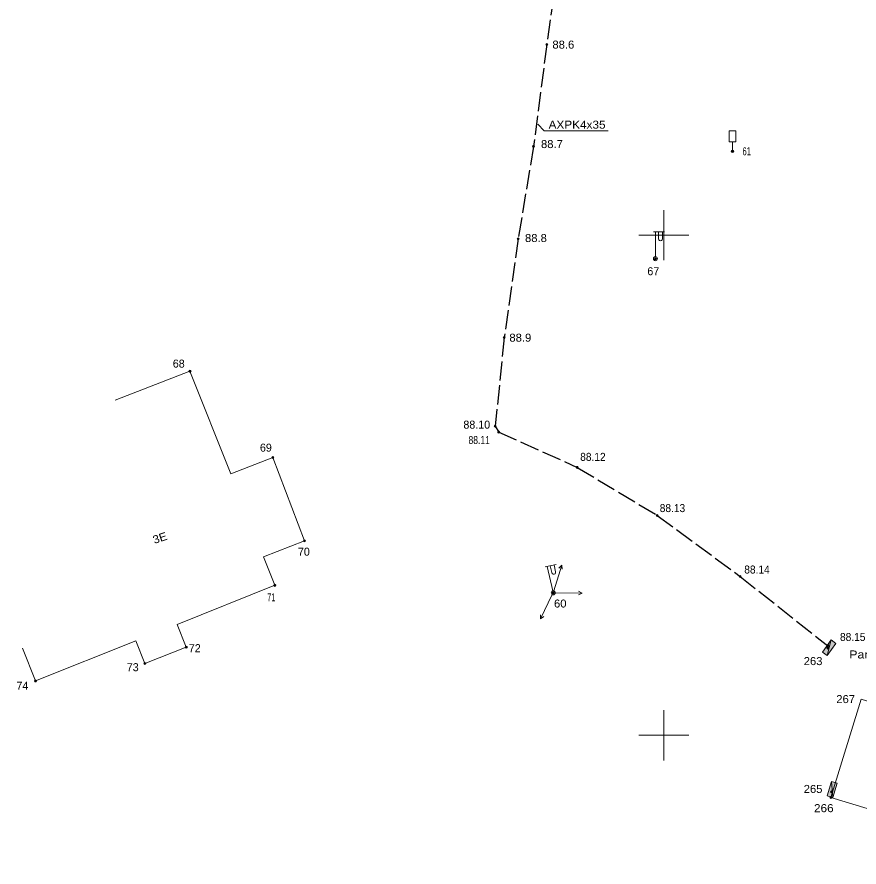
# Model space of a CAD drawing. Extents: x 642048 to 642352, y 6456237 to 6456686.
# Drawn here: x 642135.3 to 642219.5, y 6456236.8 to 6456321.8 of the extents above; entities that cross this region are included whole.
import ezdxf
from ezdxf.enums import TextEntityAlignment as Align

# ---------------------------------------------------------------- set-up
doc = ezdxf.new("R2010")
doc.units = 0
doc.header["$LTSCALE"] = 0.32
doc.header["$PDMODE"] = 32
doc.header["$PDSIZE"] = 0.16
doc.linetypes.add('LONG_DASHED', pattern=[7.5, 6, -1.5])
for name, color, linetype, lineweight in [('1', 7, 'Continuous', 13), ('11', 7, 'Continuous', 13), ('12', 7, 'Continuous', 13), ('21', 7, 'Continuous', 13), ('27', 7, 'Continuous', 13), ('46', 7, 'Continuous', 13), ('49', 7, 'Continuous', 13), ('54', 7, 'Continuous', 13), ('61', 7, 'Continuous', 13)]:
    doc.layers.add(name, color=color, linetype=linetype, lineweight=lineweight)
doc.layers.add('57', color=7, linetype='Continuous')
doc.layers.add('62', color=7, linetype='Continuous')

msp = doc.modelspace()

# ---------------------------------------------------------------- hatches: boundary and pattern name
at = {"layer": '27'}
for points in [[(642216.71, 6456259.54), (642216.32, 6456257.97), (642215.84, 6456258.31)], [(642216.71, 6456259.54), (642217.2, 6456259.19), (642216.32, 6456257.97)], [(642216.74, 6456245.38), (642216.89, 6456243.77), (642216.31, 6456243.95)], [(642216.74, 6456245.38), (642217.32, 6456245.21), (642216.89, 6456243.77)]]:
    msp.add_hatch(color=256, dxfattribs=at).paths.add_polyline_path(points)
at = {"layer": '54'}
for points in [[(642188.39, 6456319.05, 1), (642188.19, 6456319.05, 1)], [(642187.06, 6456308.86, 1), (642186.86, 6456308.86, 1)], [(642206.95, 6456308.37, 1), (642206.75, 6456308.37, 1)], [(642185.53, 6456299.62, 1), (642185.33, 6456299.62, 1)], [(642199.25, 6456297.63, 1), (642199.05, 6456297.63, 1)], [(642184.13, 6456289.76, 1), (642183.93, 6456289.76, 1)], [(642152.72, 6456286.39, 1), (642152.52, 6456286.39, 1)], [(642183.23, 6456280.9, 1), (642183.03, 6456280.9, 1)], [(642183.58, 6456280.31, 1), (642183.38, 6456280.31, 1)], [(642160.99, 6456277.77, 1), (642160.79, 6456277.77, 1)], [(642191.43, 6456276.78, 1), (642191.23, 6456276.78, 1)], [(642199.43, 6456271.98, 1), (642199.23, 6456271.98, 1)], [(642164.16, 6456269.44, 1), (642163.96, 6456269.44, 1)], [(642207.72, 6456265.88, 1), (642207.52, 6456265.88, 1)], [(642161.21, 6456264.99, 1), (642161.01, 6456264.99, 1)], [(642189.03, 6456264.24, 1), (642188.83, 6456264.24, 1)], [(642152.35, 6456258.8, 1), (642152.15, 6456258.8, 1)], [(642216.47, 6456258.96, 1), (642216.27, 6456258.96, 1)], [(642216.48, 6456258.7, 1), (642216.28, 6456258.7, 1)], [(642148.21, 6456257.19, 1), (642148.01, 6456257.19, 1)], [(642137.28, 6456255.43, 1), (642137.08, 6456255.43, 1)], [(642216.84, 6456244.36, 1), (642216.64, 6456244.36, 1)], [(642216.8, 6456243.79, 1), (642216.6, 6456243.79, 1)]]:
    msp.add_hatch(color=256, dxfattribs=at).paths.add_polyline_path(points)

# ---------------------------------------------------------------- linework, layer by layer
at = {"layer": '1'}
for p, q in [((642152.62, 6456286.39), (642145.13, 6456283.48)), ((642152.62, 6456286.39), (642156.7, 6456276.14)), ((642160.89, 6456277.77), (642156.7, 6456276.14)), ((642160.89, 6456277.77), (642164.06, 6456269.44)), ((642164.06, 6456269.44), (642159.97, 6456267.85)), ((642159.97, 6456267.85), (642161.11, 6456264.99)), ((642151.34, 6456261.09), (642161.11, 6456264.99)), ((642137.18, 6456255.43), (642147.21, 6456259.44)), ((642147.21, 6456259.44), (642148.11, 6456257.19)), ((642135.87, 6456258.72), (642137.18, 6456255.43)), ((642239.39, 6456236.84), (642216.7, 6456243.79))]:
    msp.add_line(p, q, dxfattribs=at)
for points in [[(642151.34, 6456261.09), (642152.25, 6456258.8), (642148.11, 6456257.19)], [(642216.7, 6456243.79), (642219.71, 6456253.62), (642242.41, 6456246.63)]]:
    msp.add_lwpolyline(points, dxfattribs=at)
at = {"layer": '11'}
for p, q in [((642198.95, 6456300.33), (642200.05, 6456300.33)), ((642199.15, 6456300.33), (642199.15, 6456297.83)), ((642199.45, 6456300.33), (642199.45, 6456299.63)), ((642199.85, 6456300.33), (642199.85, 6456299.63)), ((642188.14, 6456266.83), (642189.21, 6456267.07)), ((642188.33, 6456266.87), (642188.89, 6456264.44)), ((642188.63, 6456266.94), (642188.78, 6456266.26)), ((642189.02, 6456267.03), (642189.17, 6456266.35))]:
    msp.add_line(p, q, dxfattribs=at)
for centre in [(642199.15, 6456297.63), (642188.93, 6456264.24)]:
    msp.add_circle(centre, 0.2, dxfattribs=at)
for centre, start, end in [((642199.65, 6456299.63), 179.93931, 0.0607), ((642188.976, 6456266.301), 192.71055, 12.83194)]:
    msp.add_arc(centre, 0.2, start, end, dxfattribs=at)
at = {"layer": '12'}
for p, q in [((642188.99, 6456264.43), (642189.78, 6456267.01)), ((642188.84, 6456264.06), (642187.67, 6456261.63)), ((642189.13, 6456264.24), (642191.83, 6456264.22))]:
    msp.add_line(p, q, dxfattribs=at)
for points in [[(642189.5, 6456266.72), (642189.78, 6456267.01), (642189.84, 6456266.61)], [(642191.47, 6456264.4), (642191.83, 6456264.22), (642191.46, 6456264.04)], [(642187.99, 6456261.87), (642187.67, 6456261.63), (642187.67, 6456262.04)]]:
    msp.add_lwpolyline(points, dxfattribs=at)
msp.add_circle((642188.93, 6456264.24), 0.2, dxfattribs=at)
msp.add_circle((642188.93, 6456264.24), 0.2, dxfattribs=at)
msp.add_circle((642188.93, 6456264.24), 0.2, dxfattribs=at)
at = {"layer": '21', "linetype": 'LONG_DASHED', "lineweight": 25}
msp.add_lwpolyline([(642184.98, 6456344.07), (642188.38, 6456341.6), (642190.16, 6456339.26), (642190.29, 6456338.48), (642189.65, 6456328.62), (642188.29, 6456319.05), (642186.96, 6456308.86), (642185.43, 6456299.62), (642184.03, 6456289.76), (642183.13, 6456280.9), (642183.48, 6456280.31), (642191.33, 6456276.78), (642199.33, 6456271.98), (642207.62, 6456265.88), (642216.37, 6456258.96)], dxfattribs=at)
at = {"layer": '21'}
msp.add_lwpolyline([(642194.41, 6456310.42), (642188.02, 6456310.42), (642187.38, 6456311.07)], dxfattribs=at)
at = {"layer": '27'}
for points in [[(642216.71, 6456259.54), (642216.32, 6456257.97), (642215.84, 6456258.31)], [(642216.71, 6456259.54), (642217.2, 6456259.19), (642216.32, 6456257.97)], [(642216.74, 6456245.38), (642216.89, 6456243.77), (642216.31, 6456243.95)], [(642216.74, 6456245.38), (642217.32, 6456245.21), (642216.89, 6456243.77)]]:
    msp.add_lwpolyline(points, close=True, dxfattribs=at)
at = {"layer": '46'}
msp.add_line((642206.85, 6456309.32), (642206.85, 6456308.5), dxfattribs=at)
msp.add_lwpolyline([(642206.53, 6456310.4), (642207.17, 6456310.4), (642207.17, 6456309.32), (642206.53, 6456309.32)], close=True, dxfattribs=at)
msp.add_circle((642206.85, 6456308.37), 0.126, dxfattribs=at)
at = {"layer": '54'}
for centre in [(642188.29, 6456319.05), (642186.96, 6456308.86), (642206.85, 6456308.37), (642185.43, 6456299.62), (642199.15, 6456297.63), (642184.03, 6456289.76), (642152.62, 6456286.39), (642183.13, 6456280.9), (642183.48, 6456280.31), (642160.89, 6456277.77), (642191.33, 6456276.78), (642199.33, 6456271.98), (642164.06, 6456269.44), (642207.62, 6456265.88), (642161.11, 6456264.99), (642188.93, 6456264.24), (642152.25, 6456258.8), (642216.37, 6456258.96), (642216.38, 6456258.7), (642148.11, 6456257.19), (642137.18, 6456255.43), (642216.74, 6456244.36), (642216.7, 6456243.79)]:
    msp.add_circle(centre, 0.1, dxfattribs=at)
for p in [(642188.29, 6456319.05), (642186.96, 6456308.86), (642206.85, 6456308.37), (642185.43, 6456299.62), (642199.15, 6456297.63), (642184.03, 6456289.76), (642152.62, 6456286.39), (642183.13, 6456280.9), (642183.48, 6456280.31), (642160.89, 6456277.77), (642191.33, 6456276.78), (642199.33, 6456271.98), (642164.06, 6456269.44), (642207.62, 6456265.88), (642161.11, 6456264.99), (642188.93, 6456264.24), (642152.25, 6456258.8), (642216.37, 6456258.96), (642216.38, 6456258.7), (642148.11, 6456257.19), (642137.18, 6456255.43), (642216.74, 6456244.36), (642216.7, 6456243.79)]:
    msp.add_point(p, dxfattribs=at)
at = {"layer": '61'}
for p, q in [((642200, 6456302.5), (642200, 6456297.5)), ((642197.5, 6456300), (642202.5, 6456300)), ((642200, 6456252.5), (642200, 6456247.5)), ((642197.5, 6456250), (642202.5, 6456250))]:
    msp.add_line(p, q, dxfattribs=at)

# ---------------------------------------------------------------- texts
at = {"layer": '21', "width": 1.1}
msp.add_text('AXPK4x35', height=0.8, dxfattribs=at).set_placement((642188.47, 6456310.63))
at = {"layer": '49'}
for s, width, p in [('88.6', 1.05, (642188.85, 6456318.63)), ('88.7', 1.05, (642187.71, 6456308.69)), ('88.8', 1.05, (642186.11, 6456299.3)), ('88.9', 1.05, (642184.55, 6456289.34)), ('88.11', 0.8, (642180.46, 6456279.11)), ('88.12', 0.95, (642191.63, 6456277.43)), ('88.13', 0.95, (642199.58, 6456272.31)), ('88.14', 0.95, (642208.03, 6456266.17)), ('88.15', 0.95, (642217.6, 6456259.43))]:
    msp.add_text(s, height=0.8, dxfattribs=dict(at, width=width)).set_placement(p)
msp.add_text('88.10', height=0.8, dxfattribs=at).set_placement((642179.95, 6456280.65))
at = {"layer": '57', "width": 1.1}
msp.add_text('3E', height=0.8, rotation=18.435, dxfattribs=at).set_placement((642149.733, 6456269.351), align=Align.CENTER)
at = {"layer": '57', "width": 1.15}
msp.add_text('Pargi tn. KK3', height=0.8, dxfattribs=at).set_placement((642222.155, 6456257.68), align=Align.CENTER)
at = {"layer": '62'}
for s, width, p in [('61', 0.65, (642207.85, 6456307.97)), ('71', 0.6, (642160.34, 6456263.39)), ('60', 1.05, (642189.01, 6456262.77)), ('263', 1.05, (642213.97, 6456257.02)), ('267', 1.05, (642217.23, 6456253.22)), ('265', 1.05, (642213.97, 6456244.24)), ('266', 1.1, (642215, 6456242.32))]:
    msp.add_text(s, height=0.8, dxfattribs=dict(at, width=width)).set_placement(p)
for s, p in [('67', (642198.34, 6456295.98)), ('68', (642150.9, 6456286.75)), ('69', (642159.61, 6456278.35)), ('70', (642163.41, 6456267.95)), ('72', (642152.5, 6456258.31)), ('73', (642146.3, 6456256.41)), ('74', (642135.27, 6456254.56))]:
    msp.add_text(s, height=0.8, dxfattribs=at).set_placement(p)

doc.saveas('drawing.dxf')
